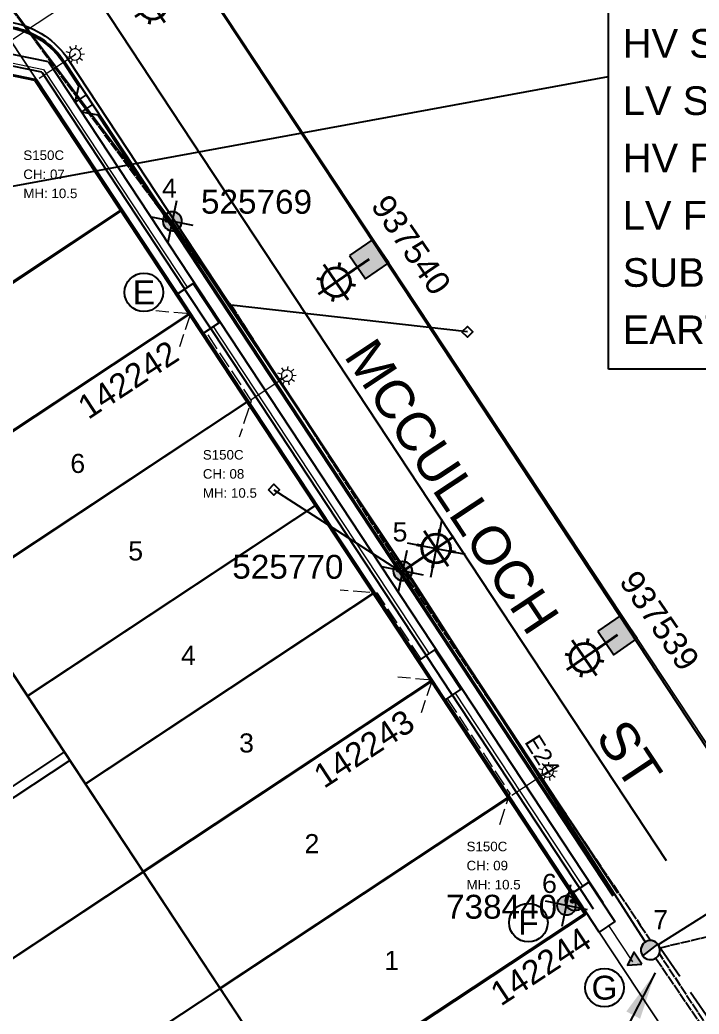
# Model space of a CAD drawing. Header units: metres. Extents: x 302064 to 305578, y 6265466 to 6271990.
# Drawn here: x 303031.4 to 303102.6, y 6271073.9 to 6271178.1 of the extents above; entities that cross this region are included whole.
import ezdxf
from ezdxf.enums import TextEntityAlignment as Align

# ---------------------------------------------------------------- set-up
doc = ezdxf.new("R2010")
doc.units = ezdxf.units.M
for name, pattern in [('Cable Exist OH', [1, 1, 0]), ('Cable New OH', [6, 4, -2]), ('IE Trench LV', [6.5, 5, -1.5]), ('IECLTRLV', [6.5, 5, -1.5])]:
    doc.linetypes.add(name, pattern=pattern)
doc.layers.get('0').update_dxf_attribs({"color": 6})
for name, color, linetype in [('_User Miscellaneous1', 7, 'Continuous'), ('_User_LV_Exist', 7, 'Continuous'), ('BDY', 252, 'Continuous'), ('DEVELOP', 2, 'Continuous'), ('Equip_SP_HV_NEW', 7, 'Continuous'), ('Equip_SP_SL_EXT', 7, 'Continuous'), ('Mains_LV_EXT', 5, 'Continuous'), ('Notes_SP_MISC', 7, 'Continuous'), ('Services_SP_EXT', 7, 'Continuous'), ('SupportsOH_SP_TR_HV_LV_SL_MOD', 3, 'Continuous'), ('SupportsOH_SP_TR_HV_LV_SL_NEW', 7, 'Continuous'), ('SupportsUG_SP_LV_EXT', 7, 'Continuous'), ('SupportsUG_SP_LV_NEW', 7, 'Continuous'), ('SupportsUG_SP_LV_SL_EXT', 7, 'Continuous'), ('XR01255_CC_DES$0$FOOTPATH', 252, 'Continuous'), ('XR01255_CC_DES$0$PRAM_RAMP', 252, 'Continuous'), ('XR01255_CC_DES$0$ROAD_CONTROL', 252, 'Continuous'), ('XR01255_CC_DES$0$ROAD_KERB', 252, 'Continuous'), ('XR01255_CC_DES$0$ROAD_KERB-BACK', 252, 'Continuous'), ('XR01255_CC_DES$0$ROAD_KERB-LIP', 252, 'Continuous'), ('XR01255_CC_LOT_LAYOUT$0$F_LOT', 252, 'Continuous'), ('XR01255_CC_LOT_LAYOUT$0$ST1_BDY', 252, 'Continuous'), ('XR01255_CC_LOT_LAYOUT$0$ST1_BDY_1', 252, 'Continuous'), ('XR01255_CC_LOT_LAYOUT$0$ST1_LOTS', 252, 'Continuous'), ('XR01255_CC_SURVEY$0$SERVICES-ELECTRICTY', 1, 'Continuous')]:
    doc.layers.add(name, color=color, linetype=linetype)
for name, color, linetype, lineweight in [('Cadastre Land Parcels_SP_EXT', 7, 'Continuous', 5), ('Cadastre Roads_SP_EXT', 9, 'Continuous', 5), ('LH-LUM-S150C', 1, 'Continuous', 0), ('LH-POL-Poles&Pendants', 1, 'Continuous', 0), ('Trench_SP_NEW', 7, 'IECLTRLV', 20)]:
    doc.layers.add(name, color=color, linetype=linetype, lineweight=lineweight)
doc.styles.add('COLUMN_LABEL', font='arial.ttf')
doc.styles.add('iecARIAL', font='arial.ttf', dxfattribs={"height": 2})
doc.styles.add('POLE_LABEL', font='arial.ttf')
doc.styles.get("Standard").update_dxf_attribs({"font": 'arial.ttf'})
doc.linetypes.add('IE Trench HV', pattern='A,7,-0.2,["/",Standard,S=3,R=0,X=0.6,Y=-1.4],-2.5', length=9.7)
doc.linetypes.add('IECLNDOT', pattern='A,0,-0.1,[133,ltypeshp.shx,S=0.1,R=0,X=-0.2,Y=0],-3.5', length=3.6)
doc.dimstyles.get("Standard").update_dxf_attribs({"dimtxt": 0.18, "dimasz": 0.18, "dimexe": 0.18, "dimexo": 0.0625, "dimgap": 0.09, "dimtad": 0, "dimtih": 1, "dimtoh": 1, "dimdec": 4, "dimzin": 0, "dimdsep": 46, "dimtxsty": 'Standard', "dimcen": 0.09, "dimadec": 0, "dimazin": 0, "dimtfac": 1, "dimtdec": 4, "dimtofl": 0, "dimtmove": 0, "dimatfit": 3, "dimfxl": 1, "dimtolj": 1, "dimtzin": 0, "dimarcsym": 0})

# ---------------------------------------------------------------- blocks, each defined once
blk = doc.blocks.new('SL_LANTERN_EXT')
at = {"lineweight": 40}
for p, q in [((0, 1.97), (0, 6.47)), ((-1.46, 5.68), (-1.06, 5.28)), ((1.46, 5.68), (1.06, 5.28)), ((-2.25, 4.22), (2.25, 4.22)), ((-1.46, 2.76), (-1.06, 3.16)), ((1.46, 2.76), (1.06, 3.16)), ((0, 0), (0, 2.72))]:
    blk.add_line(p, q, dxfattribs=at)
blk.add_circle((0, 4.22), 1.5, dxfattribs=at)
at = {"style": 'iecARIAL', "flags": 8}
blk.add_attdef('ASSET_NUM', (1.5, 1.5), '', height=2.5, dxfattribs=at)
for tag, p, height, flags in [('CONSTRUCTED_VOLTAGE', (0.98, -0.65), 0.2, 9), ('CONTROL_TYPE', (0.98, -0.85), 0.2, 9), ('LANTERN_PURPOSE', (0.98, -1.05), 0.2, 9), ('LNUMBER', (2.18, -3.25), 2.5, 8), ('OPERATING_VOLTAGE', (0.98, -1.65), 0.2, 9), ('ORIENTATION', (0.98, -1.85), 0.2, 9), ('OWNED_BY', (0.98, -2.05), 0.2, 9), ('STATE', (0.98, -2.25), 0.2, 9), ('LANTERN_TYPE', (0.98, -1.25), 0.2, 9), ('NO_PHASES', (0.98, -1.45), 0.2, 9), ('USAGE', (0.98, -2.45), 0.2, 9), ('CEXIST', (0.98, -2.65), 0.2, 9), ('CNEW', (0.98, -2.85), 0.2, 9), ('CNUMBER', (0.98, -3.05), 0.2, 9), ('CREMOVE', (0.98, -3.25), 0.2, 9), ('CREPLACE', (0.98, -3.45), 0.2, 9), ('LKINGHEIGHT', (0.98, -3.65), 0.2, 9), ('LBRACKET', (0.98, -3.85), 0.2, 9), ('LBRACKETVOCAB', (0.98, -4.05), 0.2, 9), ('LCATEGORY', (0.98, -4.25), 0.2, 9), ('LCHARGE1', (0.98, -4.45), 0.2, 9), ('LCHARGE1PERCENT', (0.98, -4.65), 0.2, 9), ('LCHARGE2', (0.98, -4.85), 0.2, 9), ('LCHARGE2PERCENT', (0.98, -5.05), 0.2, 9), ('LCHARGE3', (0.98, -5.25), 0.2, 9), ('LCHARGE3PERCENT', (0.98, -5.45), 0.2, 9), ('LEXIST', (0.98, -5.65), 0.2, 9), ('LLAMP', (0.98, -5.85), 0.2, 9), ('LLAMPVOCAB', (0.98, -6.05), 0.2, 9), ('LMAST', (0.98, -6.25), 0.2, 9), ('LMASTVOCAB', (0.98, -6.45), 0.2, 9), ('LNEW', (0.98, -6.65), 0.2, 9), ('LANTNUMBER', (0.98, -6.85), 0.2, 9), ('LOUTREACH', (0.98, -7.25), 0.2, 9), ('LOUTREACHVOCAB', (0.98, -7.45), 0.2, 9), ('LRATECODE', (0.98, -7.65), 0.2, 9), ('LREMOVE', (0.98, -7.85), 0.2, 9), ('LREPLACE', (0.98, -8.05), 0.2, 9), ('LTYPE', (0.98, -8.25), 0.2, 9), ('LTYPEVOCAB', (0.98, -8.45), 0.2, 9), ('STREETNAME', (0.98, -9.25), 0.2, 9), ('SUBURB', (0.98, -9.45), 0.2, 1), ('LEGEND', (0.98, -8.65), 0.2, 9), ('LOCATION', (0.98, -8.85), 0.2, 9), ('NOTES', (0.98, -9.05), 0.2, 9)]:
    blk.add_attdef(tag, p, '', height=height, dxfattribs=dict(flags=flags))
blk = doc.blocks.new('CCP_EXT')
at = {"flags": 9}
for tag, p in [('STATE', (0, -1.8)), ('USAGE', (0, -1.2)), ('LEGEND', (0, -1.4)), ('LIFE_SUPPORT', (0, -1.6)), ('NOTES', (0, -2))]:
    blk.add_attdef(tag, text='', height=0.2, dxfattribs=at).set_placement(p, align=Align.MIDDLE_LEFT)
blk.add_wipeout([(0, 0.57), (0.57, 0), (0, -0.57), (-0.57, 0)])
blk.add_lwpolyline([(-0.57, 0), (0, 0.57), (0.57, 0), (0, -0.57), (-0.57, 0)])
at = {"flags": 1}
blk.add_attdef('Z', (0, 0), '', height=0.2, dxfattribs=at)
at = {"flags": 9}
for tag, p in [('CCP_TYPE', (0, 0)), ('CONSTRUCTED_VOLTAGE', (0, -0.2)), ('OPERATING_VOLTAGE', (0, -0.6)), ('ORIENTATION', (0, -0.8)), ('OWNED_BY', (0, -1)), ('NO_PHASES', (0, -0.4))]:
    blk.add_attdef(tag, text='', height=0.2, dxfattribs=at).set_placement(p, align=Align.MIDDLE_LEFT)
blk = doc.blocks.new('POLE_EXT')
blk.add_hatch(color=256).paths.add_polyline_path([(-1, 0, 1), (1, 0, 1)])
blk.add_lwpolyline([(-1, 0, 1), (1, 0, 1)], format="xyb", close=True)
for tag, height, flags, p in [('pNumber', 2.5, 8, (-17.84, 2.07)), ('OWNED_BY', 0.2, 9, (1.35, -0.4)), ('SPECIAL_USE', 0.2, 9, (1.35, -0.8)), ('STATE', 0.2, 9, (1.35, -1)), ('PARENT', 0.2, 9, (1.35, -0.6)), ('cLV', 0.2, 9, (1.35, -1.4)), ('hDepth', 0.2, 9, (1.35, -1.6)), ('hDia', 0.2, 9, (1.35, -1.8)), ('cHV', 0.2, 9, (1.35, -2)), ('USAGE', 0.2, 9, (1.35, -1.2)), ('LBRACKET', 0.2, 9, (1.35, -2.2)), ('LExisting', 0.2, 9, (1.35, -2.4)), ('LANTNUMBER', 0.2, 9, (1.35, -2.6)), ('LOther', 0.2, 9, (1.35, -2.8)), ('LRemove', 0.2, 9, (1.35, -3)), ('LEGEND', 0.2, 9, (1.35, -3.2)), ('cLinedev', 0.2, 9, (1.35, -3.4)), ('pExisting', 0.2, 9, (1.35, -3.8)), ('LOCATION', 0.2, 9, (1.35, -3.6)), ('PFNUMBER', 0.2, 9, (1.35, -4)), ('NEWPFNUMBER', 0.2, 9, (1.35, -4.2)), ('pFooting', 0.2, 9, (1.35, -4.4)), ('pNew', 0.2, 9, (1.35, -4.6)), ('pRelocate', 0.2, 9, (1.35, -5)), ('pRemove', 0.2, 9, (1.35, -5.2)), ('pReplace', 0.2, 9, (1.35, -5.4)), ('pStay', 0.2, 9, (1.35, -5.6)), ('pType', 0.2, 9, (1.35, -5.8)), ('cspan', 0.2, 9, (1.35, -6)), ('STREETNAME', 0.2, 9, (1.35, -6.2)), ('SUBURB', 0.2, 9, (1.35, -6.4)), ('OPERATED_BY', 0.2, 9, (1.36, -7.01)), ('NOTES', 0.2, 9, (1.35, -6.6)), ('MAINTAINED_BY', 0.2, 9, (1.36, -6.81))]:
    blk.add_attdef(tag, text='', height=height, dxfattribs=dict(flags=flags)).set_placement(p, align=Align.MIDDLE_LEFT)
at = {"style": 'POLE_LABEL'}
for tag, height, flags, p in [('ASSET_NUM', 2.5, 8, (2, 2)), ('STRUCTURE_PLANT_NUMBER', 0.2, 9, (1.35, 0.03)), ('STREET_CODE', 0.2, 9, (1.35, -0.2))]:
    blk.add_attdef(tag, text='', height=height, dxfattribs=dict(at, flags=flags)).set_placement(p, align=Align.MIDDLE_LEFT)
at = {"flags": 1}
blk.add_attdef('Z', (1.35, -7.33), '', height=0.2, dxfattribs=at)
blk = doc.blocks.new('POLE_DEL')
h = blk.add_hatch(color=256)
edge = h.paths.add_edge_path()
edge.add_arc((0, 0), 1, 180, 360)
edge.add_arc((0, 0), 1, 0, 180)
for p, q in [((-1.58, 1.58), (1.58, -1.58)), ((-1.58, -1.58), (1.58, 1.58))]:
    blk.add_line(p, q)
blk.add_lwpolyline([(-1, 0, 1), (1, 0, 1)], format="xyb", close=True)
for tag, height, flags, p in [('pNumber', 2.5, 8, (0, 2.07)), ('OWNED_BY', 0.2, 9, (0, -0.4)), ('SPECIAL_USE', 0.2, 9, (0, -0.6)), ('STATE', 0.2, 9, (0, -0.8)), ('USAGE', 0.2, 9, (0, -1)), ('cLV', 0.2, 9, (0, -1.2)), ('cHV', 0.2, 9, (0, -1.8)), ('hDepth', 0.2, 9, (0, -1.4)), ('hDia', 0.2, 9, (0, -1.6)), ('LBRACKET', 0.2, 9, (0, -2)), ('cLinedev', 0.2, 9, (0, -3.2)), ('LExisting', 0.2, 9, (0, -2.2)), ('LANTNUMBER', 0.2, 9, (0, -2.4)), ('LOther', 0.2, 9, (0, -2.6)), ('LRemove', 0.2, 9, (0, -2.8)), ('LEGEND', 0.2, 9, (0, -3)), ('pExisting', 0.2, 9, (0, -3.4)), ('PFNUMBER', 0.2, 9, (0, -3.6)), ('NEWPFNUMBER', 0.2, 9, (0, -3.8)), ('pFooting', 0.2, 9, (0, -4)), ('pNew', 0.2, 9, (0, -4.2)), ('pRelocate', 0.2, 9, (0, -4.6)), ('pRemove', 0.2, 9, (0, -4.8)), ('pReplace', 0.2, 9, (0, -5)), ('pStay', 0.2, 9, (0, -5.2)), ('cspan', 0.2, 9, (0, -5.6)), ('SUBURB', 0.2, 9, (0, -5.8)), ('STREETNAME', 0.2, 9, (0, -6)), ('pType', 0.2, 9, (0, -5.4)), ('LOCATION', 0.2, 9, (0, -6.2)), ('NOTES', 0.2, 9, (0, -6.4))]:
    blk.add_attdef(tag, text='', height=height, dxfattribs=dict(flags=flags)).set_placement(p, align=Align.MIDDLE_LEFT)
at = {"flags": 1}
blk.add_attdef('Z', (0, 0), '', height=0.2, dxfattribs=at)
at = {"style": 'POLE_LABEL', "flags": 9}
blk.add_attdef('STREET_CODE', text='', height=0.2, dxfattribs=at).set_placement((0, -0.2), align=Align.MIDDLE_LEFT)
blk = doc.blocks.new('UGOH_NEW')
blk.add_hatch(color=256).paths.add_polyline_path([(-0.75, 1.7), (0.75, 1.7), (0, 3)])
blk.add_lwpolyline([(-0.75, 1.7), (0.75, 1.7), (0, 3)], close=True)
for tag, flags, p in [('CONSTRUCTED_VOLTAGE', 9, (1.5, 0)), ('OPERATING_VOLTAGE', 9, (1.5, -0.2)), ('ORIENTATION', 9, (1.5, -0.4)), ('STATE', 9, (1.5, -0.6)), ('OWNED_BY', 9, (1.5, -1)), ('USAGE', 9, (1.5, -0.8)), ('ACTUAL_STATUS', 9, (1.5, -1.6)), ('OPERATED_BY', 9, (1.5, -1.2)), ('TYPE', 1, (1.5, -2)), ('MAINTAINED_BY', 9, (1.5, -1.4)), ('NUMBER_OF_PHASES', 9, (1.5, -1.8))]:
    blk.add_attdef(tag, text='', height=0.2, dxfattribs=dict(flags=flags)).set_placement(p, align=Align.MIDDLE_LEFT)
blk = doc.blocks.new('A$2957')
blk.add_blockref('UGOH_NEW', (0, 0))
blk = doc.blocks.new('PILLAR_NEW')
for tag, height, flags, p in [('ASSET_NUM', 2.5, 8, (2, 4)), ('STREET_CODE', 0.2, 9, (1.5, 2)), ('OWNED_BY', 0.2, 9, (1.5, 1.8))]:
    blk.add_attdef(tag, text='', height=height, dxfattribs=dict(flags=flags)).set_placement(p, align=Align.MIDDLE_LEFT)
blk.add_wipeout([(-2.47, 0.99), (2.47, 0.99), (2.47, -0.99), (-2.47, -0.99)])
at = {"lineweight": -3}
blk.add_lwpolyline([(-2.47, 0.99), (2.47, 0.99), (2.47, -0.99), (-2.47, -0.99)], close=True, dxfattribs=at)
for tag, flags, p in [('OPERATED_BY', 9, (1.5, 1.6)), ('STATE', 9, (1.5, 1.2)), ('SUPPORT_TYPE', 9, (1.5, 1)), ('MAINTAINED_BY', 9, (1.5, 1.4)), ('SUBURB', 9, (1.5, 0.2)), ('STREETNAME', 9, (1.5, 0)), ('USAGE', 9, (1.5, 0.8)), ('LEGEND', 9, (1.5, 0.6)), ('PARENT', 9, (1.5, 0.4)), ('Z', 1, (1.5, -0.6)), ('LOCATION', 9, (1.5, -0.2)), ('NOTES', 9, (1.5, -0.4))]:
    blk.add_attdef(tag, text='', height=0.2, dxfattribs=dict(flags=flags)).set_placement(p, align=Align.MIDDLE_LEFT)
blk = doc.blocks.new('A$C6F1F0823')
at = {"layer": 'BDY'}
for p, q in [((73.72, 131.7), (66.68, 133.14)), ((73.72, 131.7), (131.44, 44.3)), ((82.72, 118.08), (22.31, 78.18)), ((89.89, 107.23), (59.68, 87.28)), ((52.51, 98.13), (101.23, 24.36)), ((95.97, 98.01), (65.77, 78.06)), ((100.99, 90.41), (100.99, 90.41)), ((103.14, 87.16), (72.93, 67.21)), ((107.6, 80.4), (107.6, 80.4)), ((109.23, 77.94), (79.02, 57.99)), ((115.32, 68.72), (54.9, 28.82)), ((77.39, 60.45), (47.19, 40.5)), ((123.38, 56.51), (62.96, 16.62)), ((131.44, 44.3), (64.35, 0))]:
    blk.add_line(p, q, dxfattribs=at)
blk = doc.blocks.new('A$C07AF69C9')
at = {"layer": 'XR01255_CC_SURVEY$0$SERVICES-ELECTRICTY'}
h = blk.add_hatch(color=256, dxfattribs=at)
h.dxf.hatch_style = 1
h.paths.add_polyline_path([(119.93, 139.35), (119.75, 139.35, 0.414214), (119.93, 139.18)])
h.paths.add_polyline_path([(119.93, 139.53), (119.93, 139.35), (120.1, 139.35, 0.414214)])
h = blk.add_hatch(color=256, dxfattribs=at)
h.dxf.hatch_style = 1
h.paths.add_polyline_path([(144.24, 102.67), (144.06, 102.67, 0.414214), (144.24, 102.49)])
h.paths.add_polyline_path([(144.24, 102.84), (144.24, 102.67), (144.41, 102.67, 0.414214)])
h = blk.add_hatch(color=256, dxfattribs=at)
h.dxf.hatch_style = 1
h.paths.add_polyline_path([(162.46, 68), (162.29, 68, 0.414214), (162.46, 67.83)])
h.paths.add_polyline_path([(162.46, 68.18), (162.46, 68), (162.64, 68, 0.414214)])
h = blk.add_hatch(color=256, dxfattribs=at)
h.dxf.hatch_style = 1
h.paths.add_polyline_path([(170.39, 62.87), (170.22, 62.87, 0.414214), (170.39, 62.69)])
h.paths.add_polyline_path([(170.39, 63.04), (170.39, 62.87), (170.57, 62.87, 0.414214)])
at = {"layer": 'XR01255_CC_DES$0$FOOTPATH'}
for p, q in [((107.55, 155.94), (98.92, 157.7)), ((106.82, 154.86), (99.17, 156.42)), ((107.55, 155.94), (165.65, 67.86)), ((106.82, 154.86), (164.65, 67.2))]:
    blk.add_line(p, q, dxfattribs=at)
at = {"layer": 'XR01255_CC_DES$0$PRAM_RAMP', "color": 8}
for p, q in [((111.5, 152.49), (110.33, 151.72)), ((112.16, 151.49), (110.99, 150.72))]:
    blk.add_line(p, q, dxfattribs=at)
at = {"layer": 'XR01255_CC_DES$0$PRAM_RAMP'}
for points in [[(110.33, 151.72), (110.71, 153.41)], [(110.71, 153.41), (110.84, 153.5)], [(110.99, 150.72), (112.69, 150.41), (112.82, 150.49)]]:
    blk.add_lwpolyline(points, dxfattribs=at)
at = {"layer": 'XR01255_CC_DES$0$ROAD_CONTROL'}
blk.add_lwpolyline([(106.4, 172.13), (172.29, 72.25)], dxfattribs=at)
at = {"layer": 'XR01255_CC_DES$0$ROAD_KERB'}
blk.add_lwpolyline([(42.74, 112.05, -0.414025), (45.15, 123.82), (97.44, 158.36, -0.414402), (109.22, 155.95), (166.82, 68.63)], format="xyb", dxfattribs=at)
at = {"layer": 'XR01255_CC_DES$0$ROAD_KERB-BACK'}
blk.add_lwpolyline([(97.69, 158.34, -0.407454), (109.09, 155.87)], format="xyb", dxfattribs=at)
for points in [[(109.09, 155.87), (110.71, 153.41)], [(112.69, 150.41), (166.69, 68.55)]]:
    blk.add_lwpolyline(points, dxfattribs=at)
at = {"layer": 'XR01255_CC_DES$0$ROAD_KERB-LIP'}
blk.add_lwpolyline([(42.36, 111.8, -0.414025), (44.9, 124.19), (97.19, 158.74, -0.414402), (109.59, 156.2), (167.19, 68.88)], format="xyb", dxfattribs=at)
at = {"layer": 'XR01255_CC_LOT_LAYOUT$0$F_LOT'}
blk.add_lwpolyline([(123.07, 165.13), (180.69, 77.78)], dxfattribs=at)
at = {"layer": 'XR01255_CC_LOT_LAYOUT$0$ST1_BDY'}
for p, q in [((106.28, 154.05), (99.35, 155.47)), ((106.28, 154.05), (135.88, 109.17)), ((84.97, 120.37), (133.6, 46.65)), ((135.88, 109.17), (147.76, 91.17)), ((147.76, 91.17), (163.9, 66.71))]:
    blk.add_line(p, q, dxfattribs=at)
at = {"layer": 'XR01255_CC_LOT_LAYOUT$0$ST1_BDY_1'}
blk.add_line((163.9, 66.71), (133.6, 46.65), dxfattribs=at)
at = {"layer": 'XR01255_CC_LOT_LAYOUT$0$ST1_LOTS'}
for p, q in [((115.27, 140.42), (75.19, 113.89)), ((122.43, 129.57), (92.13, 109.51)), ((128.48, 120.39), (98.19, 100.33)), ((135.64, 109.54), (105.34, 89.48)), ((141.7, 100.36), (111.4, 80.3)), ((147.76, 91.17), (117.46, 71.12)), ((109.2, 83.64), (78.9, 63.58)), ((155.83, 78.94), (125.53, 58.88)), ((117.46, 71.12), (87.16, 51.06)), ((125.53, 58.88), (95.23, 38.83))]:
    blk.add_line(p, q, dxfattribs=at)
at = {"layer": 'XR01255_CC_SURVEY$0$SERVICES-ELECTRICTY'}
for p, q in [((119.75, 139.35), (120.1, 139.35)), ((119.93, 139.18), (119.93, 139.53)), ((144.06, 102.67), (144.41, 102.67)), ((144.24, 102.49), (144.24, 102.84)), ((162.29, 68), (162.64, 68)), ((162.46, 67.83), (162.46, 68.18)), ((170.22, 62.87), (170.57, 62.87)), ((170.39, 62.69), (170.39, 63.04))]:
    blk.add_line(p, q, dxfattribs=at)
for centre in [(119.93, 139.35), (144.24, 102.67), (162.46, 68), (170.39, 62.87)]:
    blk.add_circle(centre, 0.175, dxfattribs=at)
blk.add_blockref('A$C6F1F0823', (32.37, 22.29))
blk = doc.blocks.new('A$C70F866E6')
at = {"layer": 'LH-LUM-S150C', "color": 1, "extrusion": (-0.072753, -0.047992, 0.996195)}
for p, q in [((0.08855, 0.10922, 0.0105), (0.08834, 0.10955, 0.0105)), ((0.08895, 0.10932, 0.01053), (0.08899, 0.10971, 0.01056)), ((0.08931, 0.10914, 0.01055), (0.08959, 0.10941, 0.01058)), ((0.08831, 0.1089, 0.01047), (0.08794, 0.10901, 0.01044)), ((0.08834, 0.1085, 0.01045), (0.08798, 0.10834, 0.01042)), ((0.08832, 0.10892, 0.01047), (0.08829, 0.10877, 0.01046)), ((0.08829, 0.10877, 0.01046), (0.0883, 0.10862, 0.01045)), ((0.0883, 0.10862, 0.01045), (0.08835, 0.10847, 0.01045)), ((0.08839, 0.10906, 0.01048), (0.08832, 0.10892, 0.01047)), ((0.08835, 0.10847, 0.01045), (0.08843, 0.10835, 0.01045)), ((0.08849, 0.10918, 0.01049), (0.08839, 0.10906, 0.01048)), ((0.08843, 0.10835, 0.01045), (0.08855, 0.10824, 0.01045)), ((0.08862, 0.10926, 0.01051), (0.08849, 0.10918, 0.01049)), ((0.08877, 0.10931, 0.01052), (0.08862, 0.10926, 0.01051)), ((0.08892, 0.10932, 0.01053), (0.08877, 0.10931, 0.01052)), ((0.08883, 0.1087, 0.01049), (0.08893, 0.10876, 0.01051)), ((0.08893, 0.10876, 0.01051), (0.08885, 0.10878, 0.0105)), ((0.08885, 0.10878, 0.0105), (0.08891, 0.10868, 0.0105)), ((0.08891, 0.10868, 0.0105), (0.08893, 0.10876, 0.01051)), ((0.08907, 0.10929, 0.01054), (0.08892, 0.10932, 0.01053)), ((0.08921, 0.10922, 0.01055), (0.08907, 0.10929, 0.01054)), ((0.08932, 0.10912, 0.01055), (0.08921, 0.10922, 0.01055)), ((0.08927, 0.10828, 0.01051), (0.08937, 0.1084, 0.01052)), ((0.08937, 0.10905, 0.01055), (0.08932, 0.10912, 0.01055)), ((0.08935, 0.10838, 0.01052), (0.08967, 0.10814, 0.01053)), ((0.08941, 0.10899, 0.01055), (0.08937, 0.10905, 0.01055)), ((0.08937, 0.1084, 0.01052), (0.08944, 0.10854, 0.01053)), ((0.08946, 0.10884, 0.01055), (0.08941, 0.10899, 0.01055)), ((0.08944, 0.10854, 0.01053), (0.08947, 0.10869, 0.01054)), ((0.08947, 0.10869, 0.01054), (0.08946, 0.10884, 0.01055)), ((0.08947, 0.10876, 0.01054), (0.08986, 0.10879, 0.01057)), ((0.08862, 0.1082, 0.01046), (0.08844, 0.10785, 0.01043)), ((0.08855, 0.10824, 0.01045), (0.08869, 0.10817, 0.01046)), ((0.08869, 0.10817, 0.01046), (0.08884, 0.10814, 0.01047)), ((0.08884, 0.10814, 0.01047), (0.08899, 0.10815, 0.01048)), ((0.08899, 0.10815, 0.01048), (0.08914, 0.1082, 0.01049)), ((0.08902, 0.10816, 0.01048), (0.08911, 0.10777, 0.01047)), ((0.08914, 0.1082, 0.01049), (0.08927, 0.10828, 0.01051)), ((0.11052, 0.07523, 0.01047), (0.11015, 0.07535, 0.01044)), ((0.11053, 0.07526, 0.01047), (0.1105, 0.07511, 0.01046)), ((0.1105, 0.07511, 0.01046), (0.11051, 0.07495, 0.01045)), ((0.1106, 0.0754, 0.01048), (0.11053, 0.07526, 0.01047)), ((0.11076, 0.07556, 0.0105), (0.11054, 0.07589, 0.0105)), ((0.1107, 0.07551, 0.01049), (0.1106, 0.0754, 0.01048)), ((0.11083, 0.0756, 0.01051), (0.1107, 0.07551, 0.01049)), ((0.11097, 0.07564, 0.01052), (0.11083, 0.0756, 0.01051)), ((0.11113, 0.07565, 0.01053), (0.11097, 0.07564, 0.01052)), ((0.11104, 0.07503, 0.01049), (0.11114, 0.0751, 0.01051)), ((0.11114, 0.0751, 0.01051), (0.11105, 0.07511, 0.0105)), ((0.11105, 0.07511, 0.0105), (0.11112, 0.07501, 0.0105)), ((0.11112, 0.07501, 0.0105), (0.11114, 0.0751, 0.01051)), ((0.11128, 0.07562, 0.01054), (0.11113, 0.07565, 0.01053)), ((0.11115, 0.07565, 0.01053), (0.1112, 0.07604, 0.01056)), ((0.11142, 0.07555, 0.01055), (0.11128, 0.07562, 0.01054)), ((0.11153, 0.07545, 0.01055), (0.11142, 0.07555, 0.01055)), ((0.11151, 0.07547, 0.01055), (0.1118, 0.07574, 0.01058)), ((0.11158, 0.07539, 0.01055), (0.11153, 0.07545, 0.01055)), ((0.11162, 0.07532, 0.01055), (0.11158, 0.07539, 0.01055)), ((0.11166, 0.07518, 0.01055), (0.11162, 0.07532, 0.01055)), ((0.11164, 0.07487, 0.01053), (0.11167, 0.07502, 0.01054)), ((0.11167, 0.07502, 0.01054), (0.11166, 0.07518, 0.01055)), ((0.11167, 0.0751, 0.01054), (0.11207, 0.07512, 0.01057)), ((0.11055, 0.07483, 0.01045), (0.11019, 0.07468, 0.01042)), ((0.11051, 0.07495, 0.01045), (0.11056, 0.07481, 0.01045)), ((0.11056, 0.07481, 0.01045), (0.11064, 0.07468, 0.01045)), ((0.11064, 0.07468, 0.01045), (0.11076, 0.07458, 0.01045)), ((0.11082, 0.07454, 0.01046), (0.11065, 0.07419, 0.01043)), ((0.11076, 0.07458, 0.01045), (0.11089, 0.07451, 0.01046)), ((0.11089, 0.07451, 0.01046), (0.11105, 0.07448, 0.01047)), ((0.11105, 0.07448, 0.01047), (0.1112, 0.07449, 0.01048)), ((0.1112, 0.07449, 0.01048), (0.11135, 0.07453, 0.01049)), ((0.11122, 0.07449, 0.01048), (0.11132, 0.07411, 0.01047)), ((0.11135, 0.07453, 0.01049), (0.11147, 0.07462, 0.01051)), ((0.11147, 0.07462, 0.01051), (0.11157, 0.07473, 0.01052)), ((0.11156, 0.07471, 0.01052), (0.11188, 0.07448, 0.01053)), ((0.11157, 0.07473, 0.01052), (0.11164, 0.07487, 0.01053)), ((0.13811, 0.0341, 0.0105), (0.13789, 0.03443, 0.0105)), ((0.1385, 0.0342, 0.01053), (0.13854, 0.03459, 0.01056)), ((0.13787, 0.03378, 0.01047), (0.13749, 0.03389, 0.01044)), ((0.13789, 0.03338, 0.01045), (0.13753, 0.03322, 0.01042)), ((0.13788, 0.0338, 0.01047), (0.13785, 0.03365, 0.01046)), ((0.13785, 0.03365, 0.01046), (0.13786, 0.0335, 0.01045)), ((0.13786, 0.0335, 0.01045), (0.1379, 0.03335, 0.01045)), ((0.13795, 0.03394, 0.01048), (0.13788, 0.0338, 0.01047)), ((0.1379, 0.03335, 0.01045), (0.13799, 0.03323, 0.01045)), ((0.13805, 0.03406, 0.01049), (0.13795, 0.03394, 0.01048)), ((0.13817, 0.03414, 0.01051), (0.13805, 0.03406, 0.01049)), ((0.13832, 0.03419, 0.01052), (0.13817, 0.03414, 0.01051)), ((0.13847, 0.0342, 0.01053), (0.13832, 0.03419, 0.01052)), ((0.13838, 0.03358, 0.01049), (0.13848, 0.03364, 0.01051)), ((0.13848, 0.03364, 0.01051), (0.1384, 0.03366, 0.0105)), ((0.1384, 0.03366, 0.0105), (0.13847, 0.03356, 0.0105)), ((0.13863, 0.03417, 0.01054), (0.13847, 0.0342, 0.01053)), ((0.13847, 0.03356, 0.0105), (0.13848, 0.03364, 0.01051)), ((0.13876, 0.0341, 0.01055), (0.13863, 0.03417, 0.01054)), ((0.13888, 0.034, 0.01055), (0.13876, 0.0341, 0.01055)), ((0.13886, 0.03402, 0.01055), (0.13915, 0.03429, 0.01058)), ((0.13892, 0.03393, 0.01055), (0.13888, 0.034, 0.01055)), ((0.13896, 0.03387, 0.01055), (0.13892, 0.03393, 0.01055)), ((0.13892, 0.03328, 0.01052), (0.13899, 0.03342, 0.01053)), ((0.13901, 0.03372, 0.01055), (0.13896, 0.03387, 0.01055)), ((0.13899, 0.03342, 0.01053), (0.13902, 0.03357, 0.01054)), ((0.13902, 0.03357, 0.01054), (0.13901, 0.03372, 0.01055)), ((0.13902, 0.03364, 0.01054), (0.13941, 0.03367, 0.01057)), ((0.13799, 0.03323, 0.01045), (0.1381, 0.03312, 0.01045)), ((0.13817, 0.03308, 0.01046), (0.138, 0.03273, 0.01043)), ((0.1381, 0.03312, 0.01045), (0.13824, 0.03305, 0.01046)), ((0.13824, 0.03305, 0.01046), (0.13839, 0.03302, 0.01047)), ((0.13839, 0.03302, 0.01047), (0.13855, 0.03303, 0.01048)), ((0.13855, 0.03303, 0.01048), (0.13869, 0.03308, 0.01049)), ((0.13857, 0.03304, 0.01048), (0.13866, 0.03265, 0.01047)), ((0.13869, 0.03308, 0.01049), (0.13882, 0.03316, 0.01051)), ((0.13882, 0.03316, 0.01051), (0.13892, 0.03328, 0.01052)), ((0.13891, 0.03326, 0.01052), (0.13922, 0.03302, 0.01053))]:
    blk.add_line(p, q, dxfattribs=at)
at = {"layer": 'LH-POL-Poles&Pendants', "color": 1}
for p, q in [((0.08512, 0.10625, 0.0105), (0.08888, 0.10873, 0.0105)), ((0.10733, 0.07259, 0.0105), (0.11109, 0.07506, 0.0105)), ((0.13468, 0.03113, 0.0105), (0.13843, 0.03361, 0.0105))]:
    blk.add_line(p, q, dxfattribs=at)
at = {"layer": 'LH-LUM-S150C', "color": 1, "char_height": 0.001, "attachment_point": 1}
for s, insert in [('S150C', (0.08345, 0.09867, 0.0105)), ('CH: 07', (0.08345, 0.09667, 0.0105)), ('MH: 10.5', (0.08345, 0.09467, 0.0105)), ('S150C', (0.10227, 0.06728, 0.0105)), ('CH: 08', (0.10227, 0.06528, 0.0105)), ('MH: 10.5', (0.10227, 0.06328, 0.0105)), ('S150C', (0.12992, 0.02624, 0.0105)), ('CH: 09', (0.12992, 0.02424, 0.0105)), ('MH: 10.5', (0.12992, 0.02224, 0.0105))]:
    blk.add_mtext(s, dxfattribs=dict(at, insert=insert))
blk = doc.blocks.new('DUCT_INDICATOR')
blk.add_circle((0, 0), 2.02)
blk.add_attdef('CODE', text='', height=1.8).set_placement((0, 0), align=Align.MIDDLE_CENTER)
at = {"flags": 1}
blk.add_attdef('Z', (0, 0), '', height=0.2, dxfattribs=at)
blk = doc.blocks.new('POLE_REPLACE_NEW')
for tag, height, flags, p in [('ASSET_NUM', 2.5, 8, (2, 2)), ('PARENT', 0.2, 9, (1.5, -0.4)), ('USAGE', 0.2, 9, (1.5, -1)), ('cHV', 0.2, 9, (1.5, -1.8)), ('hDepth', 0.2, 9, (1.5, -1.4)), ('hDia', 0.2, 9, (1.5, -1.6)), ('LBRACKET', 0.2, 9, (1.5, -2)), ('cLinedev', 0.2, 9, (1.5, -3.2)), ('LExisting', 0.2, 9, (1.5, -2.2)), ('LANTNUMBER', 0.2, 9, (1.5, -2.4)), ('LOther', 0.2, 9, (1.5, -2.6)), ('LRemove', 0.2, 9, (1.5, -2.8)), ('LEGEND', 0.2, 9, (1.5, -3)), ('pExisting', 0.2, 9, (1.5, -3.4)), ('PFNUMBER', 0.2, 9, (1.5, -3.6)), ('NEWPFNUMBER', 0.2, 9, (1.5, -3.8)), ('pFooting', 0.2, 9, (1.5, -4)), ('pNew', 0.2, 9, (1.5, -4.2)), ('pNumber', 0.2, 9, (1.5, -4.4)), ('pRelocate', 0.2, 9, (1.5, -4.6)), ('pRemove', 0.2, 9, (1.5, -4.8)), ('pReplace', 0.2, 9, (1.5, -5)), ('pStay', 0.2, 9, (1.5, -5.2)), ('cspan', 0.2, 9, (1.5, -5.6)), ('SUBURB', 0.2, 9, (1.5, -5.8)), ('STREETNAME', 0.2, 9, (1.5, -6)), ('pType', 0.2, 9, (1.5, -5.4)), ('LOCATION', 0.2, 9, (1.5, -6.2)), ('OPERATED_BY', 0.2, 9, (1.5, -6.6)), ('Z', 0.2, 1, (1.5, -7)), ('NOTES', 0.2, 9, (1.5, -6.4)), ('MAINTAINED_BY', 0.2, 9, (1.5, -6.8))]:
    blk.add_attdef(tag, text='', height=height, dxfattribs=dict(flags=flags)).set_placement(p, align=Align.MIDDLE_LEFT)
blk.add_wipeout([(0, 1), (-0.13, 0.99), (-0.25, 0.97), (-0.37, 0.93), (-0.48, 0.88), (-0.59, 0.81), (-0.68, 0.73), (-0.77, 0.64), (-0.84, 0.54), (-0.9, 0.43), (-0.95, 0.31), (-0.98, 0.19), (-1, 0.06), (-1, -0.06), (-0.98, -0.19), (-0.95, -0.31), (-0.9, -0.43), (-0.84, -0.54), (-0.77, -0.64), (-0.68, -0.73), (-0.59, -0.81), (-0.48, -0.88), (-0.37, -0.93), (-0.25, -0.97), (-0.13, -0.99), (0, -1), (0.13, -0.99), (0.25, -0.97), (0.37, -0.93), (0.48, -0.88), (0.59, -0.81), (0.68, -0.73), (0.77, -0.64), (0.84, -0.54), (0.9, -0.43), (0.95, -0.31), (0.98, -0.19), (1, -0.06), (1, 0.06), (0.98, 0.19), (0.95, 0.31), (0.9, 0.43), (0.84, 0.54), (0.77, 0.64), (0.68, 0.73), (0.59, 0.81), (0.48, 0.88), (0.37, 0.93), (0.25, 0.97), (0.13, 0.99)])
h = blk.add_hatch(color=256)
edge = h.paths.add_edge_path()
edge.add_arc((0, 0), 1, 270, 450)
edge.add_line((0, 1), (0, -1))
blk.add_lwpolyline([(0, 1), (0, -1)])
at = {"lineweight": -3}
blk.add_arc((0, 0), 1, 90, 270, dxfattribs=at)
blk.add_arc((0, 0), 1, 270, 90)
at = {"style": 'POLE_LABEL', "flags": 9}
blk.add_attdef('STRUCTURE_PLANT_NUMBER', text='', height=0.2, dxfattribs=at).set_placement((1.5, 0.24), align=Align.MIDDLE_LEFT)
at = {"flags": 9}
for tag, p in [('STREET_CODE', (1.5, 0)), ('OWNED_BY', (1.5, -0.2)), ('SPECIAL_USE', (1.5, -0.6)), ('STATE', (1.5, -0.8)), ('cLV', (1.5, -1.2))]:
    blk.add_attdef(tag, text='', height=0.2, dxfattribs=at).set_placement(p, align=Align.MIDDLE_LEFT)
blk = doc.blocks.new('COLUMN_EXT')
blk.add_hatch(color=256).paths.add_polyline_path([(-1.49, 1.48), (-1.49, -1.49), (1.48, -1.49), (1.48, 1.48)])
blk.add_lwpolyline([(-1.49, -1.49), (1.48, -1.49), (1.48, 1.48), (-1.49, 1.48)], close=True)
for tag, height, style, flags, p in [('ASSET_NUM', 2.5, 'COLUMN_LABEL', 8, (2, 2)), ('STRUCTURE_PLANT_NUMBER', 0.2, 'POLE_LABEL', 9, (1.81, 0.03)), ('STREET_CODE', 0.2, 'COLUMN_LABEL', 9, (1.81, -0.2))]:
    blk.add_attdef(tag, text='', height=height, dxfattribs=dict(style=style, flags=flags)).set_placement(p, align=Align.MIDDLE_LEFT)
at = {"flags": 9}
for tag, p in [('COLUMN_TYPE', (1.81, -0.4)), ('OWNED_BY', (1.81, -0.6)), ('STATE', (1.81, -0.8)), ('USAGE', (1.81, -1)), ('STREETNAME', (1.81, -1.6)), ('SUBURB', (1.81, -1.8)), ('LEGEND', (1.81, -1.2)), ('LOCATION', (1.81, -1.4)), ('NOTES', (1.81, -2))]:
    blk.add_attdef(tag, text='', height=0.2, dxfattribs=at).set_placement(p, align=Align.MIDDLE_LEFT)
at = {"flags": 1}
blk.add_attdef('Z', (1.81, -2.35), '', height=0.2, dxfattribs=at)

msp = doc.modelspace()

# ---------------------------------------------------------------- linework, layer by layer
at = {"layer": '_User Miscellaneous1', "flags": 128}
for points in [[(303075.599, 6271125.72), (303074.426, 6271119.645)], [(303071.975, 6271123.27), (303078.05, 6271122.096)]]:
    msp.add_lwpolyline(points, dxfattribs=at)
at = {"layer": '_User_LV_Exist', "linetype": 'IECLNDOT'}
for points in [[(303021.2, 6271191.765), (303047.266, 6271156.967)], [(303072.449, 6271119.522), (303097.476, 6271080.608)]]:
    msp.add_lwpolyline(points, dxfattribs=at)
at = {"layer": '_User_LV_Exist', "linetype": 'Cable Exist OH'}
for points in [[(303097.463, 6271080.6), (303110.439, 6271083.663)], [(303097.482, 6271080.6), (303120.656, 6271046.596)]]:
    msp.add_lwpolyline(points, dxfattribs=at)
at = {"layer": '_User_LV_Exist', "linetype": 'Cable New OH'}
msp.add_lwpolyline([(303098.309, 6271081.163), (303121.482, 6271047.159)], dxfattribs=at)
at = {"layer": 'Cadastre Land Parcels_SP_EXT', "linetype": 'Continuous'}
for points in [[(303104.574, 6271100.392), (303121.793, 6271111.829), (303188.715, 6271156.278), (303131.131, 6271243.01), (303119.257, 6271235.087), (303047.262, 6271187.046), (303104.574, 6271100.392)], [(303090.76, 6271084.541), (303030.427, 6271175.862), (302974.067, 6271138.657), (302963.233, 6271131.505), (303023.65, 6271040.271), (303090.76, 6271084.541)], [(303123.371, 6271035.183), (303090.76, 6271084.541), (303023.65, 6271040.271), (303084.269, 6270948.803), (303124.6, 6270975.454), (303151.213, 6270993.041), (303123.371, 6271035.183)]]:
    msp.add_lwpolyline(points, close=True, dxfattribs=at)
at = {"layer": 'Mains_LV_EXT', "linetype": 'Cable Exist OH'}
for points in [[(303021.269, 6271191.698), (303053.519, 6271148.174)], [(303071.519, 6271120.32), (303096.424, 6271083.232)], [(303096.424, 6271083.232), (303120.656, 6271046.596)]]:
    msp.add_lwpolyline(points, dxfattribs=at)
at = {"layer": 'Services_SP_EXT'}
msp.add_lwpolyline([(303125.07, 6271074.629), (303108.33, 6271087.46), (303097.459, 6271080.635)], dxfattribs=at)
at = {"layer": 'Trench_SP_NEW', "linetype": 'IE Trench HV', "flags": 128}
msp.add_lwpolyline([(303007.621, 6271162.266), (303026.093, 6271174.472), (303033.837, 6271172.878), (303095.617, 6271079.367)], dxfattribs=at)

# ---------------------------------------------------------------- block references
at = {"layer": 'Equip_SP_HV_NEW', "linetype": 'IE Trench LV', "rotation": 124.2746114291924}
msp.add_blockref('A$2957', (303097.556, 6271080.71), dxfattribs=at)
at = {"layer": 'Equip_SP_SL_EXT'}
for p, rotation in [((303048.788, 6271182.048), 124.5024026037657), ((303068.006, 6271152.989), 124.5024026037657), ((303071.519, 6271120.32), 304.0682216801562), ((303094.046, 6271113.618), 124.5024026037657)]:
    msp.add_blockref('SL_LANTERN_EXT', p, dxfattribs=dict(at, rotation=rotation))
at = {"layer": 'SupportsOH_SP_TR_HV_LV_SL_MOD'}
ref = msp.add_blockref('POLE_EXT', (303047.37, 6271156.964), dxfattribs=dict(at, rotation=359.9350738777866))
ref.add_attrib('ASSET_NUM', '525769', dxfattribs={"layer": '0', "height": 2.5, "rotation": 359.94579, "style": 'POLE_LABEL'}).set_placement((303062.013, 6271160.255), align=Align.TOP_RIGHT)
ref = msp.add_blockref('POLE_EXT', (303071.524, 6271120.313), dxfattribs=at)
ref.add_attrib('ASSET_NUM', '525770', dxfattribs={"layer": '0', "height": 2.5, "rotation": 359.93509, "style": 'POLE_LABEL'}).set_placement((303065.294, 6271120.759), align=Align.MIDDLE_RIGHT)
ref = msp.add_blockref('POLE_EXT', (303089.545, 6271085.754), dxfattribs=at)
ref.add_attrib('ASSET_NUM', '738440', dxfattribs={"layer": '0', "height": 2.5, "style": 'POLE_LABEL'}).set_placement((303087.703, 6271083.145), align=Align.BOTTOM_RIGHT)
at = {"layer": 'SupportsOH_SP_TR_HV_LV_SL_MOD', "rotation": 92.70881596029143}
msp.add_blockref('POLE_EXT', (303097.483, 6271080.605), dxfattribs=at)
at = {"layer": 'SupportsUG_SP_LV_EXT', "rotation": 123.452173145936}
for p in [(303047.37, 6271156.964), (303071.519, 6271120.32)]:
    msp.add_blockref('POLE_DEL', p, dxfattribs=at)
at = {"layer": 'SupportsUG_SP_LV_SL_EXT'}
ref = msp.add_blockref('COLUMN_EXT', (303068.006, 6271152.989), dxfattribs=dict(at, rotation=304.5024026030825))
ref.add_attrib('ASSET_NUM', '937540', dxfattribs={"layer": '0', "height": 2.5, "rotation": 304.42428, "style": 'COLUMN_LABEL'}).set_placement((303070.15, 6271160.016), align=Align.TOP_LEFT)
ref = msp.add_blockref('COLUMN_EXT', (303094.046, 6271113.618), dxfattribs=dict(at, rotation=304.5024026030825))
ref.add_attrib('ASSET_NUM', '937539', dxfattribs={"layer": '0', "height": 2.5, "rotation": 304.42428, "style": 'COLUMN_LABEL'}).set_placement((303096.19, 6271120.645), align=Align.TOP_LEFT)

# ---------------------------------------------------------------- texts
at = {"layer": '_User Miscellaneous1', "lineweight": 25, "char_height": 2, "width": 4.42822, "attachment_point": 1}
for s, insert in [('\\pi1.5224;4', (303044.752, 6271161.434)), ('\\pi1.5511;5', (303068.901, 6271125.418)), ('\\pi1.5668;7', (303096.212, 6271084.79))]:
    msp.add_mtext(s, dxfattribs=dict(at, insert=insert))
at = {"layer": '_User Miscellaneous1', "color": 252, "lineweight": 25, "char_height": 2, "width": 14.08147, "attachment_point": 1}
for s, insert in [('\\pi6.3804;6', (303030.285, 6271132.596)), ('\\pi6.3777;5', (303036.357, 6271123.424)), ('\\pi6.3491;4', (303041.916, 6271112.487)), ('\\pi6.3859;3', (303047.973, 6271103.305)), ('\\pi6.3784;2', (303054.839, 6271092.758)), ('\\pi6.6724;1', (303062.908, 6271080.525))]:
    msp.add_mtext(s, dxfattribs=dict(at, insert=insert))
at = {"layer": 'Mains_LV_EXT'}
msp.add_text('E24', height=1.8, rotation=302.13342, dxfattribs=at).set_placement((303084.221, 6271102.42))

# ---------------------------------------------------------------- leaders
at = {"layer": '_User Miscellaneous1', "lineweight": 25}
msp.add_leader([(303014.07, 6271157.61), (303093.072, 6271172.132)], dimstyle='Standard', override={"dimasz": 5, "dimgap": 0.625, "dimtad": 0}, dxfattribs=at)

# ---------------------------------------------------------------- next in the draw order: block references
at = {"layer": 'Services_SP_EXT'}
for p in [(303078.29, 6271145.378), (303058.008, 6271128.839)]:
    msp.add_blockref('CCP_EXT', p, dxfattribs=at)

# ---------------------------------------------------------------- next in the draw order: block references
for p in [(303078.29, 6271145.378), (303058.008, 6271128.839)]:
    msp.add_blockref('CCP_EXT', p, dxfattribs=at)

# ---------------------------------------------------------------- next in the draw order: linework, layer by layer
at = {"layer": '_User_LV_Exist', "linetype": 'IECLNDOT'}
msp.add_lwpolyline([(303047.354, 6271156.987), (303072.449, 6271119.522)], dxfattribs=at)
at = {"layer": 'Cadastre Roads_SP_EXT', "linetype": 'Continuous'}
msp.add_lwpolyline([(303104.574, 6271100.392), (303047.262, 6271187.046), (303039.925, 6271182.171), (303030.427, 6271175.862), (303090.76, 6271084.541), (303123.371, 6271035.183), (303151.213, 6270993.041), (303158.626, 6270997.835), (303168.249, 6271004.056), (303140.684, 6271045.758), (303122.59, 6271073.133), (303104.574, 6271100.392)], close=True, dxfattribs=at)
at = {"layer": 'Mains_LV_EXT', "linetype": 'Cable Exist OH'}
msp.add_lwpolyline([(303053.519, 6271148.174), (303071.519, 6271120.32)], dxfattribs=at)
at = {"layer": 'Services_SP_EXT'}
for points in [[(303078.29, 6271145.378), (303053.519, 6271148.174)], [(303058.008, 6271128.839), (303072.449, 6271119.522)]]:
    msp.add_lwpolyline(points, dxfattribs=at)

# ---------------------------------------------------------------- next in the draw order: texts
at = {"layer": '_User Miscellaneous1', "lineweight": 25}
msp.add_text('MCCULLOCH        ST', height=4, rotation=303.46246, dxfattribs=at).set_placement((303065.267, 6271142.852))

# ---------------------------------------------------------------- next in the draw order: block references
at = {"layer": 'SupportsUG_SP_LV_NEW'}
ref = msp.add_blockref('PILLAR_NEW', (303050.095, 6271147.84), dxfattribs=dict(at, rotation=123.4511682459829))
ref.add_attrib('ASSET_NUM', '142242', dxfattribs={"layer": '0', "height": 2.5, "rotation": 33.29697, "flags": 8}).set_placement((303047.591, 6271143.573), align=Align.MIDDLE_RIGHT)
ref = msp.add_blockref('PILLAR_NEW', (303075.424, 6271109.442), dxfattribs=dict(at, rotation=123.4511682459829))
ref.add_attrib('ASSET_NUM', '142243', dxfattribs={"layer": '0', "height": 2.5, "rotation": 33.29697, "flags": 8}).set_placement((303072.317, 6271104.916), align=Align.MIDDLE_RIGHT)
ref = msp.add_blockref('PILLAR_NEW', (303091.574, 6271085.105), dxfattribs=dict(at, rotation=123.4511682459829))
ref.add_attrib('ASSET_NUM', '142244', dxfattribs={"layer": '0', "height": 2.5, "rotation": 33.29697, "flags": 8}).set_placement((303090.851, 6271082.108), align=Align.MIDDLE_RIGHT)

# ---------------------------------------------------------------- next in the draw order: linework, layer by layer
at = {"layer": 'Trench_SP_NEW', "ltscale": 0.35, "flags": 128}
for points in [[(303049.257, 6271147.269), (303045.643, 6271147.567)], [(303049.257, 6271147.269), (303048.114, 6271143.827)], [(303051.065, 6271145.078), (303055.639, 6271138.154), (303054.376, 6271134.352)], [(303073.443, 6271111.1), (303068.88, 6271118.006), (303064.948, 6271118.33)], [(303074.598, 6271108.897), (303070.984, 6271109.195)], [(303074.598, 6271108.897), (303073.455, 6271105.455)], [(303076.171, 6271106.97), (303082.742, 6271097.024), (303081.484, 6271093.238)]]:
    msp.add_lwpolyline(points, dxfattribs=at)

# ---------------------------------------------------------------- next in the draw order: block references
at = {"layer": 'Defpoints', "xscale": 1000, "yscale": 1000, "zscale": 1000}
msp.add_blockref('A$C70F866E6', (302948.287, 6271065.718), dxfattribs=at)
at = {"layer": 'DEVELOP'}
msp.add_blockref('A$C07AF69C9', (302926.842, 6271017.724), dxfattribs=at)
at = {"layer": 'Notes_SP_MISC', "lineweight": 25}
ref = msp.add_blockref('DUCT_INDICATOR', (303044.374, 6271149.519), dxfattribs=at)
ref.add_attrib('CODE', 'E', dxfattribs={"layer": '0', "height": 2.5}).set_placement((303044.374, 6271149.519), align=Align.MIDDLE_CENTER)
ref = msp.add_blockref('DUCT_INDICATOR', (303084.692, 6271083.481), dxfattribs=at)
ref.add_attrib('CODE', 'F', dxfattribs={"layer": '0', "height": 2.5}).set_placement((303084.692, 6271083.481), align=Align.MIDDLE_CENTER)
ref = msp.add_blockref('DUCT_INDICATOR', (303092.667, 6271076.666), dxfattribs=at)
ref.add_attrib('CODE', 'G', dxfattribs={"layer": '0', "height": 2.5}).set_placement((303092.667, 6271076.666), align=Align.MIDDLE_CENTER)
at = {"layer": 'SupportsUG_SP_LV_EXT', "rotation": 123.452173145936}
msp.add_blockref('POLE_DEL', (303088.682, 6271085.283), dxfattribs=at)

# ---------------------------------------------------------------- next in the draw order: texts
at = {"layer": '_User Miscellaneous1', "lineweight": 25, "insert": (303084.567, 6271088.591), "char_height": 2, "width": 4.42822, "attachment_point": 1}
msp.add_mtext('\\pi1.5538;6', dxfattribs=at)

# ---------------------------------------------------------------- next in the draw order: leaders
at = {"layer": '_User Miscellaneous1', "lineweight": 25}
msp.add_leader([(303097.985, 6271078.229), (303081.632, 6271046.738)], dimstyle='Standard', override={"dimasz": 5, "dimgap": 0.625, "dimtad": 0}, dxfattribs=at)

# ---------------------------------------------------------------- next in the draw order: block references
at = {"layer": 'SupportsOH_SP_TR_HV_LV_SL_NEW', "rotation": 127.5844445826745}
msp.add_blockref('POLE_REPLACE_NEW', (303097.482, 6271080.6), dxfattribs=at)

# ---------------------------------------------------------------- next in the draw order: texts
at = {"layer": '_User Miscellaneous1', "lineweight": 25, "insert": (303094.572, 6271195.108), "char_height": 3, "width": 76.24508, "attachment_point": 1, "line_spacing_factor": 1.2, "bg_fill": 3, "box_fill_scale": 1.5, "bg_fill_color": 256, "bg_fill_transparency": 0}
msp.add_mtext('ESTABLISH NEW PM SUB NO: {\\L35095\\P}TRANSFORMER SIZE: {\\L315kVA}    \\PVOLTAGE (11kV/22kV): {\\L11kV}\\PHV SW/GR:^I{\\LSIEMENS RTRR\\P}LV SW/GR:^I{\\LCAT1 (FFIFF)\\P}HV FUSE (HRC):  {\\L50A \\P}LV FUSE:  {\\L250A }\\PSUBSTATION CUBICLE SIZE: {\\L14}^JEARTHING SYSTEM: {\\LCOMMON}', dxfattribs=at)

# ---------------------------------------------------------------- next in the draw order: linework, layer by layer
at = {"layer": '_User Miscellaneous1', "lineweight": 25}
msp.add_lwpolyline([(303093.072, 6271141.454), (303093.072, 6271196.608), (303168.24, 6271196.608), (303168.24, 6271141.454)], close=True, dxfattribs=at)

doc.saveas('drawing.dxf')
